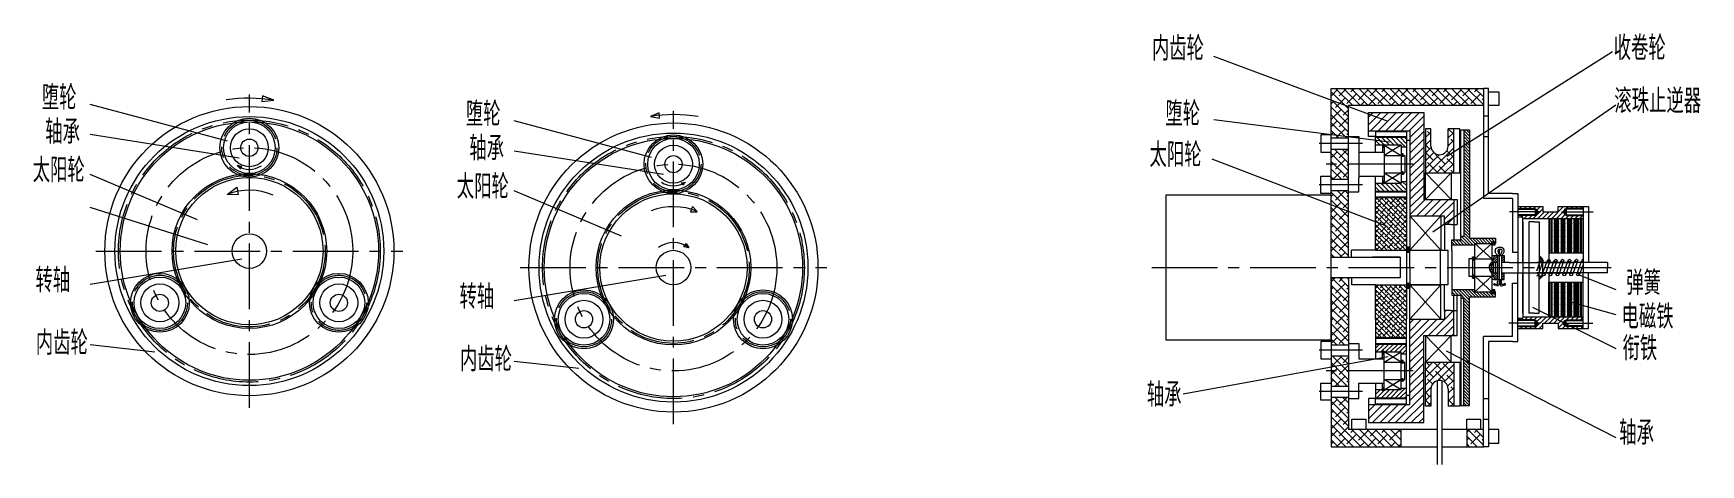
# Model space of a CAD drawing. Header units: millimetres. Extents: x 37646 to 38130, y -14557 to -14431.
import ezdxf

# ---------------------------------------------------------------- set-up
doc = ezdxf.new("R2010")
doc.units = ezdxf.units.MM
doc.linetypes.add('CENTER2', pattern=[28.575, 19.05, -3.175, 3.175, -3.175])
doc.layers.get('0').update_dxf_attribs({"lineweight": 20})
doc.layers.add('中心线短', color=10, linetype='CENTER2', lineweight=13)
doc.layers.add('细实线', color=6, linetype='Continuous', lineweight=13)
doc.styles.get("Standard").update_dxf_attribs({"font": 'txt.shx', "bigfont": 'gbcbig.shx'})
pattern_1 = [(135, (4437.51296, 177.59981), (-0.1122532015, -0.1122532015), []), (225, (4437.51296, 177.59981), (-0.1122532015, -0.33675960454), [0.396875, -0.238125])]
pattern_2 = [(225, (4437.51296, -29176.38051), (-0.1122532015, 0.1122532015), []), (135, (4437.51296, -29176.38051), (-0.1122532015, 0.33675960454), [0.396875, -0.238125])]

msp = doc.modelspace()

# ---------------------------------------------------------------- hatches: boundary and pattern name
h = msp.add_hatch()
h.set_pattern_fill('ANSI38', color=2, scale=0.5, angle=90, style=0)
h.set_pattern_definition([(135, (4437.513, 177.5998), (-1.122532015, -1.122532015), []), (225, (4437.513, 177.5998), (-1.122532015, -3.367596045), [3.96875, -2.38125])])
h.paths.add_polyline_path([(38067.21, -14546.39), (38062.38, -14546.39), (38062.38, -14551.39), (38067.21, -14551.39)])
h.paths.add_polyline_path([(38028.05, -14464.99), (38023.05, -14464.99), (38023.05, -14469.39), (38028.05, -14469.39)])
h.paths.add_polyline_path([(38023.05, -14461.79), (38028.05, -14461.79), (38028.05, -14452.39), (38067.21, -14452.39), (38067.21, -14447.39), (38023.05, -14447.39)])
h.paths.add_polyline_path([(38023.05, -14473.79), (38028.05, -14473.79), (38028.05, -14469.39), (38023.05, -14469.39)])
h.paths.add_polyline_path([(38028.05, -14476.99), (38023.05, -14476.99), (38023.05, -14496.39), (38028.05, -14496.39)])
h.paths.add_polyline_path([(38023.05, -14521.79), (38028.05, -14521.79), (38028.05, -14502.39), (38023.05, -14502.39)])
h.paths.add_polyline_path([(38028.05, -14524.99), (38023.05, -14524.99), (38023.05, -14529.39), (38028.05, -14529.39)])
h.paths.add_polyline_path([(38028.05, -14536.99), (38023.05, -14536.99), (38023.05, -14551.39), (38043.38, -14551.39), (38043.38, -14546.39), (38028.05, -14546.39)])
h.paths.add_polyline_path([(38023.05, -14533.79), (38028.05, -14533.79), (38028.05, -14529.39), (38023.05, -14529.39)])
h = msp.add_hatch()
h.set_pattern_fill('ANSI31', color=1, scale=0.3, angle=90, style=0)
h.set_pattern_definition([(135, (4437.513, 177.5998), (-0.67351921, -0.67351921), [])])
h.paths.add_polyline_path([(38044.88, -14461.59), (38035.88, -14461.59), (38035.88, -14463.89), (38037.88, -14463.89), (38037.88, -14463.64), (38038.38, -14463.64), (38038.38, -14463.89), (38043.38, -14463.89), (38043.38, -14464.39), (38044.88, -14464.39)])
h.paths.add_polyline_path([(38044.88, -14474.39), (38043.38, -14474.39), (38043.38, -14474.89), (38038.38, -14474.89), (38038.38, -14475.14), (38037.88, -14475.14), (38037.88, -14474.89), (38035.88, -14474.89), (38035.88, -14477.19), (38044.88, -14477.19)])
h = msp.add_hatch()
h.set_pattern_fill('ANSI38', color=3, scale=0.5, style=0)
h.paths.add_polyline_path([(38058.6, -14459.15), (38056.99, -14459.15), (38056.99, -14464.15, -1), (38051.99, -14464.15), (38051.99, -14459.15), (38050.38, -14459.15), (38050.38, -14471.95), (38058.6, -14471.95)])
h.paths.add_polyline_path([(38058.6, -14526.83), (38057.83, -14526.83), (38050.38, -14526.83), (38050.38, -14539.63), (38051.99, -14539.63), (38051.99, -14534.63, -1), (38056.99, -14534.63), (38056.99, -14539.63), (38058.6, -14539.63)])
h = msp.add_hatch()
h.set_pattern_fill('ANSI31', color=2, scale=0.2, angle=90, style=0)
h.paths.add_polyline_path([(38063.21, -14459.39), (38061.51, -14459.39), (38061.51, -14490.39), (38060.71, -14490.39), (38060.71, -14491.39), (38058.01, -14491.39), (38058.01, -14492.89), (38062.71, -14492.89), (38064.71, -14492.89), (38064.71, -14492.39), (38069.71, -14492.39), (38069.71, -14491.89), (38070.51, -14491.89), (38070.51, -14492.39), (38070.71, -14492.39), (38070.71, -14490.89), (38063.21, -14490.89)])
h.paths.add_polyline_path([(38063.21, -14507.89), (38070.71, -14507.89), (38070.71, -14506.39), (38070.51, -14506.39), (38070.51, -14506.89), (38069.71, -14506.89), (38069.71, -14506.39), (38064.71, -14506.39), (38064.71, -14505.89), (38062.71, -14505.89), (38058.01, -14505.89), (38058.01, -14507.39), (38060.71, -14507.39), (38060.71, -14508.39), (38061.51, -14508.39), (38061.51, -14539.39), (38063.21, -14539.39)])
h = msp.add_hatch()
h.set_pattern_fill('ANSI38', color=256, scale=0.05, angle=90, style=0)
h.set_pattern_definition(pattern_1)
h.paths.add_polyline_path([(38038.38, -14463.89), (38038.38, -14463.64), (38037.88, -14463.64), (38037.88, -14463.89), (38037.88, -14464.57), (38038.38, -14464.57)])
h.paths.add_polyline_path([(38038.38, -14474.22), (38037.88, -14474.22), (38037.88, -14474.89), (38037.88, -14475.14), (38038.38, -14475.14), (38038.38, -14474.89)])
h = msp.add_hatch()
h.set_pattern_fill('ANSI38', color=256, scale=0.05, angle=90, style=0)
h.set_pattern_definition(pattern_1)
h.paths.add_polyline_path([(38043.88, -14466.39), (38043.38, -14466.39), (38043.38, -14467.14), (38043.88, -14467.14), (38043.88, -14466.89)])
h.paths.add_polyline_path([(38043.88, -14471.89), (38043.88, -14471.64), (38043.38, -14471.64), (38043.38, -14472.39), (38043.88, -14472.39)])
h = msp.add_hatch()
h.set_pattern_fill('ANSI38', color=3, scale=0.3, angle=90, style=0)
h.paths.add_polyline_path([(38044.88, -14484.39), (38035.88, -14484.39), (38035.88, -14494.39), (38044.88, -14494.39)])
h.paths.add_polyline_path([(38044.88, -14504.39), (38035.88, -14504.39), (38035.88, -14514.39), (38044.88, -14514.39)])
h.paths.add_polyline_path([(38044.88, -14479.09), (38035.88, -14479.09), (38035.88, -14484.39), (38044.88, -14484.39)])
h.paths.add_polyline_path([(38044.88, -14514.39), (38035.88, -14514.39), (38035.88, -14519.69), (38044.88, -14519.69)])
h = msp.add_hatch()
h.set_pattern_fill('ANSI31', color=3, scale=0.3, style=0)
h.paths.add_polyline_path([(38090.41, -14483.25), (38090.87, -14482.45), (38091.21, -14482.45), (38091.21, -14482.25), (38096.21, -14482.25), (38096.21, -14481.72), (38088.96, -14481.72), (38088.96, -14483.22), (38084.46, -14483.22), (38084.46, -14481.72), (38077.21, -14481.72), (38077.21, -14482.25), (38082.21, -14482.25), (38082.21, -14482.45), (38082.56, -14482.45), (38083.01, -14483.25), (38082.56, -14484.05), (38082.21, -14484.05), (38082.21, -14484.25), (38077.21, -14484.25), (38077.21, -14484.72), (38078.71, -14484.72), (38078.71, -14485.12), (38096.21, -14485.12), (38096.21, -14484.25), (38091.21, -14484.25), (38091.21, -14484.05), (38090.87, -14484.05)])
h.paths.add_polyline_path([(38096.21, -14513.66), (38078.71, -14513.66), (38078.71, -14514.06), (38077.21, -14514.06), (38077.21, -14514.53), (38082.21, -14514.53), (38082.21, -14514.73), (38082.56, -14514.73), (38083.01, -14515.53), (38082.56, -14516.33), (38082.21, -14516.33), (38082.21, -14516.53), (38077.21, -14516.53), (38077.21, -14517.06), (38084.46, -14517.06), (38084.46, -14515.56), (38088.96, -14515.56), (38088.96, -14517.06), (38096.21, -14517.06), (38096.21, -14516.53), (38091.21, -14516.53), (38091.21, -14516.33), (38090.87, -14516.33), (38090.41, -14515.53), (38090.87, -14514.73), (38091.21, -14514.73), (38091.21, -14514.53), (38096.21, -14514.53)])
h = msp.add_hatch()
h.set_pattern_fill('ACAD_ISO13W100', color=1, scale=0.05, style=0)
h.paths.add_polyline_path([(38096.21, -14485.12), (38086.21, -14485.12), (38086.21, -14495.12), (38096.21, -14495.12)])
h.paths.add_polyline_path([(38096.21, -14503.66), (38086.21, -14503.66), (38086.21, -14513.66), (38096.21, -14513.66)])
h = msp.add_hatch()
h.set_pattern_fill('ANSI38', color=256, scale=0.05, angle=90, style=0)
h.set_pattern_definition(pattern_1)
h.paths.add_polyline_path([(38070.51, -14492.39), (38070.51, -14491.89), (38069.71, -14491.89), (38069.71, -14492.39), (38069.71, -14492.89), (38070.51, -14492.89)])
h.paths.add_polyline_path([(38070.51, -14505.89), (38069.71, -14505.89), (38069.71, -14506.39), (38069.71, -14506.89), (38070.51, -14506.89), (38070.51, -14506.39)])
h = msp.add_hatch()
h.set_pattern_fill('ANSI38', color=256, scale=0.05, angle=90, style=0)
h.set_pattern_definition(pattern_1)
h.paths.add_polyline_path([(38045.88, -14493.39), (38044.88, -14493.39), (38044.88, -14494.89), (38045.88, -14494.89)])
h.paths.add_polyline_path([(38045.88, -14503.89), (38044.88, -14503.89), (38044.88, -14505.39), (38045.88, -14505.39)])
h = msp.add_hatch()
h.set_pattern_fill('ANSI38', color=256, scale=0.05, style=0)
h.set_pattern_definition([(45, (4437.51296, 177.59981), (-0.1122532015, 0.1122532015), []), (135, (4437.51296, 177.59981), (-0.33675960454, 0.1122532015), [0.396875, -0.238125])])
h.paths.add_polyline_path([(38064.71, -14496.29), (38064.01, -14496.29), (38064.01, -14496.89), (38064.01, -14497.29), (38064.71, -14497.29)])
h.paths.add_polyline_path([(38064.71, -14501.49), (38064.01, -14501.49), (38064.01, -14501.89), (38064.01, -14502.49), (38064.71, -14502.49)])
h = msp.add_hatch()
h.set_pattern_fill('ANSI31', color=256, scale=0.15, style=0)
h.set_pattern_definition([(45, (4437.51296, 177.5998), (-0.3367596045, 0.3367596045), [])])
edge = h.paths.add_edge_path()
edge.add_line((38071.31, -14495.89), (38070.54, -14495.89))
edge.add_spline(control_points=[(38070.54, -14495.89), (38070.39, -14496.11), (38070.02, -14496.97), (38070.01, -14497.47), (38069.82, -14497.71), (38069.71, -14497.82)], knot_values=[0.439455, 0.439455, 0.439455, 0.439455, 1.230854, 1.763056, 2.223111, 2.223111, 2.223111, 2.223111], degree=3, periodic=0)
edge.add_line((38069.71, -14497.82), (38069.71, -14498.95))
edge.add_line((38069.71, -14498.95), (38070.19, -14497.89))
edge.add_line((38070.19, -14497.89), (38070.71, -14497.89))
edge.add_line((38070.71, -14497.89), (38071.31, -14497.89))
edge.add_line((38071.31, -14497.89), (38071.31, -14495.89))
h.paths.add_polyline_path([(38073.21, -14495.89), (38072.51, -14495.89), (38072.51, -14497.89), (38073.21, -14497.89)])
edge = h.paths.add_edge_path()
edge.add_spline(control_points=[(38069.71, -14497.82), (38069.52, -14498.04), (38069, -14498.47), (38068.89, -14499.07), (38068.9, -14499.39)], knot_values=[2.223111, 2.223111, 2.223111, 2.223111, 3.093537, 4.002832, 4.002832, 4.002832, 4.002832], degree=3, periodic=0)
edge.add_line((38068.9, -14499.39), (38069.51, -14499.39))
edge.add_line((38069.51, -14499.39), (38069.71, -14498.95))
edge.add_line((38069.71, -14498.95), (38069.71, -14497.82))
edge = h.paths.add_edge_path()
edge.add_line((38069.71, -14499.83), (38069.51, -14499.39))
edge.add_line((38069.51, -14499.39), (38068.9, -14499.39))
edge.add_spline(control_points=[(38068.9, -14499.39), (38068.92, -14499.76), (38069.15, -14500.48), (38069.54, -14501.02), (38069.71, -14501.28)], knot_values=[4.002832, 4.002832, 4.002832, 4.002832, 5.072781, 6.014758, 6.014758, 6.014758, 6.014758], degree=3, periodic=0)
edge.add_line((38069.71, -14501.28), (38069.71, -14499.83))
edge = h.paths.add_edge_path()
edge.add_line((38071.31, -14500.89), (38070.71, -14500.89))
edge.add_line((38070.71, -14500.89), (38070.19, -14500.89))
edge.add_line((38070.19, -14500.89), (38069.71, -14499.83))
edge.add_line((38069.71, -14499.83), (38069.71, -14501.28))
edge.add_spline(control_points=[(38069.71, -14501.28), (38069.77, -14501.37), (38070.11, -14501.88), (38070.36, -14502.46), (38070.63, -14502.89)], knot_values=[6.014758, 6.014758, 6.014758, 6.014758, 6.347642, 7.870887, 7.870887, 7.870887, 7.870887], degree=3, periodic=0)
edge.add_line((38070.63, -14502.89), (38071.31, -14502.89))
edge.add_line((38071.31, -14502.89), (38071.31, -14500.89))
h.paths.add_polyline_path([(38073.21, -14500.89), (38072.51, -14500.89), (38072.51, -14502.89), (38073.21, -14502.89)])
for points in [[(38083.4, -14495.89), (38084.4, -14496.89), (38083.4, -14496.89)], [(38083.4, -14502.89), (38084.4, -14501.89), (38083.4, -14501.89)]]:
    msp.add_hatch(color=256).paths.add_polyline_path(points)
h = msp.add_hatch()
h.set_pattern_fill('ANSI31', color=1, scale=0.3, angle=90, style=0)
h.set_pattern_definition([(225, (4437.513, -29176.3805), (-0.67351921, 0.67351921), [])])
h.paths.add_polyline_path([(38044.88, -14537.19), (38035.88, -14537.19), (38035.88, -14534.89), (38037.88, -14534.89), (38037.88, -14535.14), (38038.38, -14535.14), (38038.38, -14534.89), (38043.38, -14534.89), (38043.38, -14534.39), (38044.88, -14534.39)])
h.paths.add_polyline_path([(38044.88, -14524.39), (38043.38, -14524.39), (38043.38, -14523.89), (38038.38, -14523.89), (38038.38, -14523.64), (38037.88, -14523.64), (38037.88, -14523.89), (38035.88, -14523.89), (38035.88, -14521.59), (38044.88, -14521.59)])
h = msp.add_hatch()
h.set_pattern_fill('ANSI38', color=256, scale=0.05, angle=90, style=0)
h.set_pattern_definition(pattern_2)
h.paths.add_polyline_path([(38038.38, -14534.89), (38038.38, -14535.14), (38037.88, -14535.14), (38037.88, -14534.89), (38037.88, -14534.22), (38038.38, -14534.22)])
h.paths.add_polyline_path([(38038.38, -14524.57), (38037.88, -14524.57), (38037.88, -14523.89), (38037.88, -14523.64), (38038.38, -14523.64), (38038.38, -14523.89)])
h = msp.add_hatch()
h.set_pattern_fill('ANSI38', color=256, scale=0.05, angle=90, style=0)
h.set_pattern_definition(pattern_2)
h.paths.add_polyline_path([(38043.88, -14532.39), (38043.38, -14532.39), (38043.38, -14531.64), (38043.88, -14531.64), (38043.88, -14531.89)])
h.paths.add_polyline_path([(38043.88, -14526.89), (38043.88, -14527.14), (38043.38, -14527.14), (38043.38, -14526.39), (38043.88, -14526.39)])
at = {"layer": '细实线'}
h = msp.add_hatch(dxfattribs=at)
h.set_pattern_fill('ANSI31', color=256, scale=0.5, style=0)
h.paths.add_polyline_path([(38049.88, -14454.39), (38033.88, -14454.39), (38033.88, -14459.69), (38044.88, -14459.69), (38045.88, -14459.69), (38045.88, -14462.39), (38045.88, -14484.39), (38054.88, -14484.39), (38055.88, -14484.39), (38055.88, -14486.89), (38057.74, -14486.89), (38058.6, -14486.89), (38058.6, -14479.66), (38055.88, -14479.66), (38049.88, -14479.66)])
h.paths.add_polyline_path([(38058.6, -14511.89), (38057.74, -14511.89), (38055.88, -14511.89), (38055.88, -14514.39), (38054.88, -14514.39), (38045.88, -14514.39), (38045.88, -14536.39), (38045.88, -14539.09), (38044.88, -14539.09), (38033.88, -14539.09), (38033.88, -14544.39), (38049.88, -14544.39), (38049.88, -14519.12), (38055.88, -14519.12), (38058.6, -14519.12)])

# ---------------------------------------------------------------- linework, layer by layer
for p, q in [((38039.58, -14457.03), (37989, -14438.16)), ((38023.05, -14452.39), (38023.05, -14447.39)), ((38023.05, -14447.39), (38065.71, -14447.39)), ((38065.71, -14447.39), (38067.21, -14447.39)), ((38067.21, -14447.39), (38067.21, -14479.39)), ((38068.71, -14447.39), (38067.21, -14447.39)), ((38068.71, -14477.89), (38068.71, -14447.39)), ((38068.71, -14448.39), (38071.71, -14448.39)), ((38071.71, -14448.39), (38071.71, -14452.39)), ((37702.62, -14462.67), (37662.7, -14452.03)), ((37712.75, -14449.52), (37712.53, -14451.2)), ((37712.53, -14451.2), (37716.1, -14450.83)), ((37716.1, -14450.83), (37712.75, -14449.52)), ((38023.05, -14478.39), (38023.05, -14452.39)), ((38028.05, -14496.39), (38028.05, -14452.39)), ((38067.21, -14452.39), (38028.05, -14452.39)), ((38071.71, -14452.39), (38068.71, -14452.39)), ((37825.74, -14467.44), (37785.82, -14456.8)), ((37827.9, -14454.48), (37825.39, -14455.53)), ((37825.39, -14455.53), (37828.03, -14456.01)), ((37828.03, -14456.01), (37827.9, -14454.48)), ((38039.93, -14463.04), (37988.91, -14456.54)), ((38033.88, -14461.39), (38033.88, -14454.39)), ((38033.88, -14454.39), (38049.88, -14454.39)), ((38049.88, -14454.39), (38049.88, -14479.66)), ((38067.21, -14455.39), (38068.71, -14455.39)), ((37706.04, -14467.64), (37662.7, -14460.82)), ((38023.05, -14460.89), (38020.05, -14460.89)), ((38020.05, -14460.89), (38020.05, -14465.89)), ((38023.05, -14461.79), (38028.05, -14461.79)), ((38028.05, -14461.39), (38031.05, -14461.39)), ((38031.05, -14461.39), (38031.05, -14465.39)), ((38033.88, -14459.69), (38044.88, -14459.69)), ((38035.88, -14461.39), (38033.88, -14461.39)), ((38035.88, -14459.89), (38044.88, -14459.89)), ((38035.88, -14459.89), (38035.88, -14461.39)), ((38035.88, -14465.89), (38035.88, -14461.39)), ((38035.88, -14461.39), (38044.88, -14461.39)), ((38035.88, -14461.39), (38044.88, -14461.39)), ((38035.88, -14461.59), (38044.88, -14461.59)), ((38044.88, -14459.69), (38045.88, -14459.69)), ((38044.88, -14459.89), (38044.88, -14461.59)), ((38044.88, -14461.39), (38044.88, -14477.39)), ((38044.88, -14462.39), (38045.88, -14462.39)), ((38045.88, -14459.69), (38045.88, -14462.39)), ((38045.88, -14462.39), (38045.88, -14493.39)), ((38051.99, -14459.15), (38050.38, -14459.15)), ((38050.38, -14459.15), (38050.38, -14471.95)), ((38051.99, -14464.15), (38051.99, -14459.15)), ((38058.6, -14459.15), (38056.99, -14459.15)), ((38056.99, -14464.15), (38056.99, -14459.15)), ((38060.38, -14459.15), (38058.6, -14459.15)), ((38058.6, -14471.95), (38058.6, -14459.15)), ((38060.38, -14471.95), (38060.38, -14459.15)), ((38067.21, -14461.39), (38068.71, -14461.39)), ((37829.15, -14472.41), (37785.82, -14465.59)), ((38039.41, -14487.48), (37988.51, -14467.9)), ((38032.15, -14463.39), (38019.51, -14463.39)), ((38020.05, -14465.89), (38023.05, -14465.89)), ((38023.05, -14464.99), (38028.05, -14464.99)), ((38031.05, -14465.39), (38031.05, -14473.39)), ((38031.05, -14465.89), (38038.38, -14465.89)), ((38037.88, -14463.89), (38035.88, -14463.89)), ((38038.38, -14463.64), (38037.88, -14463.64)), ((38037.88, -14463.64), (38037.88, -14463.89)), ((38037.88, -14463.89), (38037.88, -14465.89)), ((38037.88, -14464.57), (38038.38, -14464.57)), ((38038.38, -14463.89), (38038.38, -14463.64)), ((38043.38, -14463.89), (38038.38, -14463.89)), ((38038.38, -14463.89), (38038.38, -14474.89)), ((38038.38, -14463.89), (38043.38, -14466.89)), ((38043.38, -14463.89), (38038.38, -14466.89)), ((38038.38, -14466.89), (38043.38, -14466.89)), ((38043.38, -14463.89), (38043.38, -14474.89)), ((38043.38, -14464.39), (38044.88, -14464.39)), ((38043.88, -14466.39), (38043.38, -14466.39)), ((38043.88, -14467.14), (38043.38, -14467.14)), ((38043.88, -14466.89), (38043.88, -14466.39)), ((38043.88, -14466.89), (38044.38, -14466.89)), ((38043.88, -14466.89), (38043.88, -14467.14)), ((38044.38, -14466.89), (38044.38, -14471.89)), ((37693.88, -14485.54), (37662.7, -14472.36)), ((37705.46, -14469.82), (37706.41, -14470.78)), ((37706.73, -14470.1), (37705.46, -14469.82)), ((37706.41, -14470.78), (37706.73, -14470.1)), ((38020.05, -14477.89), (38020.05, -14472.89)), ((38020.05, -14472.89), (38023.05, -14472.89)), ((38031.05, -14472.89), (38038.38, -14472.89)), ((38035.88, -14477.39), (38035.88, -14472.89)), ((38037.88, -14472.89), (38037.88, -14474.89)), ((38038.38, -14471.89), (38043.38, -14471.89)), ((38038.38, -14471.89), (38043.38, -14474.89)), ((38043.38, -14471.89), (38038.38, -14474.89)), ((38043.88, -14471.64), (38043.38, -14471.64)), ((38043.88, -14472.39), (38043.38, -14472.39)), ((38043.88, -14471.89), (38043.88, -14471.64)), ((38043.88, -14471.89), (38044.38, -14471.89)), ((38043.88, -14471.89), (38043.88, -14472.39)), ((38050.38, -14479.66), (38050.38, -14471.95)), ((38050.38, -14471.95), (38057.83, -14471.95)), ((38057.83, -14471.95), (38050.38, -14479.66)), ((38050.38, -14471.95), (38057.83, -14479.66)), ((38050.38, -14471.95), (38060.38, -14471.95)), ((38057.83, -14471.95), (38057.83, -14479.66)), ((37702.53, -14478.16), (37705.29, -14476.03)), ((37705.29, -14476.03), (37705.73, -14478.31)), ((37817, -14490.31), (37785.82, -14477.13)), ((37834.38, -14474.79), (37835.57, -14474.6)), ((37834.79, -14475.51), (37834.38, -14474.79)), ((37835.57, -14474.6), (37834.79, -14475.51)), ((38032.15, -14475.39), (38019.51, -14475.39)), ((38023.05, -14473.79), (38028.05, -14473.79)), ((38023.05, -14476.99), (38028.05, -14476.99)), ((38028.05, -14477.39), (38031.05, -14477.39)), ((38031.05, -14477.39), (38031.05, -14473.39)), ((38035.88, -14474.89), (38037.88, -14474.89)), ((38035.88, -14477.19), (38044.88, -14477.19)), ((38035.88, -14484.39), (38035.88, -14477.39)), ((38035.88, -14477.39), (38044.88, -14477.39)), ((38037.88, -14474.22), (38038.38, -14474.22)), ((38037.88, -14475.14), (38037.88, -14474.89)), ((38038.38, -14475.14), (38037.88, -14475.14)), ((38038.38, -14474.89), (38043.38, -14474.89)), ((38038.38, -14474.89), (38038.38, -14475.14)), ((38043.38, -14474.39), (38044.88, -14474.39)), ((38044.88, -14477.39), (38044.88, -14484.39)), ((37696.85, -14492.82), (37662.7, -14482)), ((37705.73, -14478.31), (37702.53, -14478.16)), ((37837.57, -14481.67), (37836.98, -14483.2)), ((37839, -14483.13), (37837.57, -14481.67)), ((38023.05, -14478.39), (37975.05, -14478.39)), ((37975.05, -14478.39), (37975.05, -14520.39)), ((38023.05, -14477.89), (38020.05, -14477.89)), ((38023.05, -14520.39), (38023.05, -14478.39)), ((38035.88, -14478.89), (38044.88, -14478.89)), ((38035.88, -14479.09), (38044.88, -14479.09)), ((38049.88, -14479.66), (38055.88, -14479.66)), ((38055.88, -14479.66), (38059.6, -14479.66)), ((38058.6, -14479.66), (38058.6, -14486.89)), ((38059.6, -14479.66), (38059.6, -14481.03)), ((38059.6, -14481.03), (38059.6, -14486.89)), ((38075.71, -14479.39), (38067.21, -14479.39)), ((38075.71, -14477.89), (38068.71, -14477.89)), ((38075.71, -14477.89), (38077.21, -14477.89)), ((38075.71, -14479.39), (38075.71, -14494.89)), ((38077.21, -14477.89), (38077.21, -14497.89)), ((38077.21, -14481.72), (38084.46, -14481.72)), ((38077.21, -14482.25), (38082.21, -14482.25)), ((38077.21, -14482.45), (38082.56, -14482.45)), ((38082.21, -14482.25), (38082.21, -14484.25)), ((38082.56, -14482.45), (38082.56, -14484.05)), ((38082.56, -14482.45), (38083.01, -14483.25)), ((38084.46, -14481.72), (38084.46, -14483.22)), ((38088.96, -14481.72), (38096.21, -14481.72)), ((38088.96, -14483.22), (38088.96, -14481.72)), ((38090.87, -14482.45), (38090.41, -14483.25)), ((38096.21, -14482.45), (38090.87, -14482.45)), ((38090.87, -14482.45), (38090.87, -14484.05)), ((38096.21, -14482.25), (38091.21, -14482.25)), ((38091.21, -14482.25), (38091.21, -14484.25)), ((38096.21, -14481.72), (38096.21, -14497.89)), ((38096.21, -14481.72), (38097.71, -14481.72)), ((38097.71, -14481.72), (38097.71, -14497.89)), ((37836.98, -14483.2), (37839, -14483.2)), ((38035.88, -14494.39), (38035.88, -14484.39)), ((38044.88, -14484.39), (38044.88, -14514.39)), ((38045.88, -14484.39), (38054.88, -14484.39)), ((38045.88, -14484.39), (38054.88, -14494.39)), ((38054.88, -14484.39), (38045.88, -14494.39)), ((38054.88, -14484.39), (38054.88, -14494.39)), ((38054.88, -14484.39), (38055.88, -14484.39)), ((38055.88, -14486.89), (38055.88, -14484.39)), ((38057.74, -14486.89), (38055.88, -14486.89)), ((38055.88, -14486.89), (38055.88, -14494.39)), ((38057.74, -14486.89), (38059.6, -14486.89)), ((38058.6, -14486.89), (38058.6, -14491.39)), ((38083.93, -14483.25), (38074.84, -14483.25)), ((38082.56, -14484.05), (38077.21, -14484.05)), ((38082.21, -14484.25), (38077.21, -14484.25)), ((38077.21, -14484.72), (38078.71, -14484.72)), ((38078.71, -14497.89), (38078.71, -14484.72)), ((38078.71, -14485.12), (38096.21, -14485.12)), ((38078.71, -14486.12), (38078.71, -14497.89)), ((38081.9, -14486.12), (38080.4, -14486.12)), ((38080.4, -14486.12), (38080.4, -14512.66)), ((38081.9, -14486.12), (38083.4, -14486.12)), ((38083.01, -14483.25), (38082.56, -14484.05)), ((38083.4, -14486.12), (38083.4, -14497.89)), ((38084.46, -14483.22), (38088.96, -14483.22)), ((38086.21, -14485.12), (38086.21, -14495.12)), ((38089.89, -14483.25), (38099.13, -14483.25)), ((38090.41, -14483.25), (38090.87, -14484.05)), ((38090.87, -14484.05), (38096.21, -14484.05)), ((38091.21, -14484.25), (38096.21, -14484.25)), ((38058.01, -14494.39), (38058.01, -14491.39)), ((38058.01, -14491.39), (38060.71, -14491.39)), ((38061.51, -14490.39), (38060.71, -14490.39)), ((38063.21, -14490.89), (38070.71, -14490.89)), ((38064.71, -14506.39), (38064.71, -14492.39)), ((38064.71, -14492.39), (38069.71, -14492.39)), ((38069.71, -14492.39), (38064.71, -14496.89)), ((38064.71, -14492.39), (38069.71, -14496.89)), ((38069.71, -14492.39), (38069.71, -14491.89)), ((38069.71, -14491.89), (38070.51, -14491.89)), ((38069.71, -14492.39), (38069.71, -14497.82)), ((38070.51, -14491.89), (38070.51, -14492.39)), ((38070.71, -14492.39), (38070.51, -14492.39)), ((38070.51, -14492.39), (38070.51, -14492.89)), ((38070.71, -14490.89), (38070.71, -14492.39)), ((37706.79, -14496.91), (37662.7, -14504.28)), ((37835.08, -14493.4), (37835.79, -14492.42)), ((37836.55, -14493.7), (37835.08, -14493.4)), ((37835.79, -14492.42), (37836.55, -14493.7)), ((38023.05, -14496.39), (38043.05, -14496.39)), ((38028.88, -14496.39), (38028.88, -14494.39)), ((38035.88, -14494.39), (38028.88, -14494.39)), ((38043.05, -14496.39), (38035.05, -14496.39)), ((38035.88, -14494.39), (38044.88, -14494.39)), ((38043.05, -14496.39), (38043.05, -14502.39)), ((38044.88, -14493.39), (38045.88, -14493.39)), ((38044.88, -14494.39), (38044.88, -14494.89)), ((38044.88, -14494.89), (38045.88, -14494.89)), ((38045.88, -14499.39), (38045.88, -14493.39)), ((38045.88, -14494.39), (38054.88, -14494.39)), ((38045.88, -14494.39), (38055.88, -14494.39)), ((38054.71, -14494.39), (38054.71, -14504.39)), ((38055.88, -14494.39), (38056.88, -14494.39)), ((38056.88, -14494.39), (38056.88, -14504.39)), ((38062.71, -14492.89), (38058.01, -14492.89)), ((38058.01, -14494.39), (38058.01, -14504.39)), ((38064.71, -14492.89), (38062.71, -14492.89)), ((38064.01, -14496.89), (38063.01, -14496.89)), ((38063.01, -14496.89), (38063.01, -14501.89)), ((38064.01, -14496.89), (38064.01, -14496.29)), ((38064.01, -14496.29), (38064.71, -14496.29)), ((38064.01, -14496.89), (38064.01, -14501.89)), ((38064.71, -14496.89), (38069.71, -14496.89)), ((38070.51, -14492.89), (38069.71, -14492.89)), ((38069.71, -14495.89), (38070.21, -14495.89)), ((38070.21, -14495.89), (38073.21, -14495.89)), ((38071.31, -14495.89), (38071.31, -14502.89)), ((38071.91, -14504.21), (38071.91, -14494.35)), ((38072.51, -14495.89), (38072.51, -14502.89)), ((38073.21, -14495.89), (38073.21, -14497.89)), ((38075.71, -14494.89), (38077.21, -14494.89)), ((38083.4, -14495.89), (38084.4, -14496.89)), ((38084.4, -14496.89), (38083.4, -14496.89)), ((38084.4, -14497.89), (38084.4, -14496.89)), ((38086.21, -14495.12), (38096.21, -14495.12)), ((38086.21, -14495.12), (38086.21, -14497.89)), ((37829.91, -14501.68), (37785.82, -14509.05)), ((38045.88, -14499.39), (38045.88, -14505.39)), ((38063.01, -14501.89), (38064.01, -14501.89)), ((38064.01, -14497.29), (38064.71, -14497.29)), ((38064.01, -14501.49), (38064.71, -14501.49)), ((38064.01, -14501.89), (38064.01, -14502.49)), ((38064.71, -14501.89), (38069.71, -14501.89)), ((38069.71, -14506.39), (38064.71, -14501.89)), ((38064.71, -14506.39), (38069.71, -14501.89)), ((38070.19, -14497.89), (38069.51, -14499.39)), ((38069.51, -14499.39), (38070.19, -14500.89)), ((38069.71, -14501.28), (38069.71, -14506.39)), ((38070.71, -14497.89), (38070.19, -14497.89)), ((38070.19, -14497.89), (38070.19, -14500.89)), ((38070.19, -14500.89), (38070.71, -14500.89)), ((38071.31, -14497.89), (38070.71, -14497.89)), ((38070.71, -14497.89), (38070.71, -14500.89)), ((38070.71, -14500.89), (38071.31, -14500.89)), ((38074.71, -14497.89), (38072.51, -14497.89)), ((38072.51, -14500.89), (38074.71, -14500.89)), ((38073.21, -14502.89), (38073.21, -14500.89)), ((38074.71, -14497.89), (38093.21, -14497.89)), ((38074.71, -14500.89), (38093.21, -14500.89)), ((38077.21, -14497.89), (38077.21, -14500.89)), ((38077.21, -14520.89), (38077.21, -14500.89)), ((38078.71, -14497.89), (38078.71, -14500.89)), ((38078.71, -14500.89), (38078.71, -14514.06)), ((38078.71, -14512.66), (38078.71, -14500.89)), ((38082.71, -14500.32), (38083.81, -14497.39)), ((38103.21, -14497.89), (38082.71, -14497.89)), ((38103.21, -14500.89), (38082.71, -14500.89)), ((38084.61, -14497.39), (38083.11, -14501.39)), ((38083.4, -14497.89), (38083.4, -14500.89)), ((38083.4, -14512.66), (38083.4, -14500.89)), ((38084.4, -14501.89), (38083.4, -14501.89)), ((38083.4, -14502.89), (38084.4, -14501.89)), ((38084.31, -14501.39), (38085.81, -14497.39)), ((38084.4, -14497.89), (38084.4, -14500.89)), ((38084.4, -14500.89), (38084.4, -14501.89)), ((38086.61, -14497.39), (38085.11, -14501.39)), ((38086.21, -14500.89), (38086.21, -14503.66)), ((38086.31, -14501.39), (38087.81, -14497.39)), ((38088.61, -14497.39), (38087.11, -14501.39)), ((38088.31, -14501.39), (38089.81, -14497.39)), ((38090.61, -14497.39), (38089.11, -14501.39)), ((38090.31, -14501.39), (38091.81, -14497.39)), ((38092.61, -14497.39), (38091.11, -14501.39)), ((38092.31, -14501.39), (38093.81, -14497.39)), ((38094.61, -14497.39), (38093.11, -14501.39)), ((38094.31, -14501.39), (38095.81, -14497.39)), ((38096.21, -14498.46), (38095.11, -14501.39)), ((38096.21, -14497.89), (38096.21, -14500.89)), ((38096.21, -14517.06), (38096.21, -14500.89)), ((38097.71, -14517.06), (38097.71, -14500.89)), ((38103.21, -14497.89), (38103.21, -14499.39)), ((38103.21, -14500.89), (38103.21, -14499.39)), ((38043.05, -14502.39), (38023.05, -14502.39)), ((38023.05, -14502.39), (38023.05, -14551.39)), ((38028.05, -14502.39), (38028.05, -14546.39)), ((38028.88, -14502.39), (38028.88, -14504.39)), ((38035.88, -14504.39), (38028.88, -14504.39)), ((38035.88, -14514.39), (38035.88, -14504.39)), ((38035.88, -14504.39), (38044.88, -14504.39)), ((38044.88, -14503.89), (38045.88, -14503.89)), ((38044.88, -14505.39), (38045.88, -14505.39)), ((38045.88, -14504.39), (38054.88, -14504.39)), ((38045.88, -14514.39), (38054.88, -14504.39)), ((38054.88, -14514.39), (38045.88, -14504.39)), ((38055.88, -14504.39), (38045.88, -14504.39)), ((38045.88, -14536.39), (38045.88, -14505.39)), ((38054.88, -14514.39), (38054.88, -14504.39)), ((38055.88, -14511.89), (38055.88, -14504.39)), ((38056.88, -14504.39), (38055.88, -14504.39)), ((38058.01, -14504.39), (38058.01, -14507.39)), ((38062.71, -14505.89), (38058.01, -14505.89)), ((38064.71, -14505.89), (38062.71, -14505.89)), ((38064.01, -14502.49), (38064.71, -14502.49)), ((38064.71, -14506.39), (38069.71, -14506.39)), ((38070.21, -14502.89), (38069.71, -14502.89)), ((38070.51, -14505.89), (38069.71, -14505.89)), ((38069.71, -14506.89), (38069.71, -14506.39)), ((38069.71, -14506.89), (38070.51, -14506.89)), ((38070.21, -14502.89), (38073.21, -14502.89)), ((38070.51, -14506.39), (38070.51, -14505.89)), ((38070.71, -14506.39), (38070.51, -14506.39)), ((38070.51, -14506.89), (38070.51, -14506.39)), ((38070.71, -14507.89), (38070.71, -14506.39)), ((38075.71, -14519.39), (38075.71, -14503.89)), ((38075.71, -14503.89), (38077.21, -14503.89)), ((38086.21, -14513.66), (38086.21, -14503.66)), ((38086.21, -14503.66), (38096.21, -14503.66)), ((38058.01, -14507.39), (38060.71, -14507.39)), ((38058.6, -14511.89), (38058.6, -14507.39)), ((38059.6, -14511.89), (38059.6, -14507.39)), ((38060.71, -14507.39), (38060.71, -14539.39)), ((38061.51, -14508.39), (38060.71, -14508.39)), ((38061.51, -14539.39), (38061.51, -14508.39)), ((38063.21, -14539.39), (38063.21, -14507.89)), ((38063.21, -14507.89), (38070.71, -14507.89)), ((38035.88, -14514.39), (38035.88, -14521.39)), ((38044.88, -14521.39), (38044.88, -14514.39)), ((38045.88, -14514.39), (38054.88, -14514.39)), ((38054.88, -14514.39), (38055.88, -14514.39)), ((38055.88, -14511.89), (38055.88, -14514.39)), ((38057.74, -14511.89), (38055.88, -14511.89)), ((38057.74, -14511.89), (38059.6, -14511.89)), ((38057.74, -14511.89), (38059.6, -14511.89)), ((38057.74, -14511.89), (38059.6, -14511.89)), ((38058.6, -14519.12), (38058.6, -14511.89)), ((38059.6, -14517.75), (38059.6, -14511.89)), ((38083.93, -14515.53), (38074.62, -14515.53)), ((38077.21, -14514.06), (38078.71, -14514.06)), ((38082.21, -14514.53), (38077.21, -14514.53)), ((38082.56, -14514.73), (38077.21, -14514.73)), ((38077.21, -14516.33), (38082.56, -14516.33)), ((38077.21, -14516.53), (38082.21, -14516.53)), ((38078.71, -14513.66), (38096.21, -14513.66)), ((38081.9, -14512.66), (38080.4, -14512.66)), ((38081.9, -14512.66), (38083.4, -14512.66)), ((38082.21, -14516.53), (38082.21, -14514.53)), ((38082.56, -14516.33), (38082.56, -14514.73)), ((38083.01, -14515.53), (38082.56, -14514.73)), ((38082.56, -14516.33), (38083.01, -14515.53)), ((38084.46, -14517.06), (38084.46, -14515.56)), ((38084.46, -14515.56), (38088.96, -14515.56)), ((38088.96, -14515.56), (38088.96, -14517.06)), ((38090.41, -14515.53), (38090.87, -14514.73)), ((38090.87, -14516.33), (38090.41, -14515.53)), ((38090.87, -14516.33), (38090.87, -14514.73)), ((38090.87, -14514.73), (38096.21, -14514.73)), ((38096.21, -14516.33), (38090.87, -14516.33)), ((38091, -14515.53), (38098.97, -14515.53)), ((38091.21, -14516.53), (38091.21, -14514.53)), ((38091.21, -14514.53), (38096.21, -14514.53)), ((38096.21, -14516.53), (38091.21, -14516.53)), ((37975.05, -14520.39), (38023.05, -14520.39)), ((38023.05, -14520.89), (38020.05, -14520.89)), ((38020.05, -14520.89), (38020.05, -14525.89)), ((38028.05, -14521.39), (38031.05, -14521.39)), ((38031.05, -14521.39), (38031.05, -14525.89)), ((38035.88, -14519.69), (38044.88, -14519.69)), ((38035.88, -14519.89), (38044.88, -14519.89)), ((38035.88, -14521.39), (38044.88, -14521.39)), ((38035.88, -14521.39), (38044.88, -14521.39)), ((38035.88, -14521.39), (38044.88, -14521.39)), ((38035.88, -14521.39), (38035.88, -14525.89)), ((38044.88, -14537.39), (38044.88, -14521.39)), ((38049.88, -14544.39), (38049.88, -14519.12)), ((38049.88, -14519.12), (38055.88, -14519.12)), ((38050.38, -14519.12), (38050.38, -14526.83)), ((38057.83, -14526.83), (38050.38, -14519.12)), ((38050.38, -14526.83), (38057.83, -14519.12)), ((38055.88, -14519.12), (38059.6, -14519.12)), ((38057.83, -14526.83), (38057.83, -14519.12)), ((38059.6, -14519.12), (38059.6, -14517.75)), ((38067.21, -14551.39), (38067.21, -14519.39)), ((38075.71, -14519.39), (38067.21, -14519.39)), ((38075.71, -14520.89), (38068.71, -14520.89)), ((38068.71, -14520.89), (38068.71, -14551.39)), ((38075.71, -14520.89), (38077.21, -14520.89)), ((38077.21, -14517.06), (38084.46, -14517.06)), ((38088.96, -14517.06), (38096.21, -14517.06)), ((38096.21, -14517.06), (38097.71, -14517.06)), ((37681.51, -14523.9), (37662.7, -14521.84)), ((38032.15, -14523.39), (38019.51, -14523.39)), ((38020.05, -14525.89), (38023.05, -14525.89)), ((38023.05, -14521.79), (38028.05, -14521.79)), ((38023.05, -14524.99), (38028.05, -14524.99)), ((38031.05, -14525.89), (38038.38, -14525.89)), ((38035.88, -14521.59), (38044.88, -14521.59)), ((38035.88, -14523.89), (38037.88, -14523.89)), ((38038.38, -14523.64), (38037.88, -14523.64)), ((38037.88, -14523.64), (38037.88, -14523.89)), ((38037.88, -14525.89), (38037.88, -14523.89)), ((38037.88, -14524.57), (38038.38, -14524.57)), ((38038.38, -14523.89), (38038.38, -14523.64)), ((38038.38, -14534.89), (38038.38, -14523.89)), ((38038.38, -14523.89), (38043.38, -14523.89)), ((38038.38, -14526.89), (38043.38, -14523.89)), ((38043.38, -14526.89), (38038.38, -14523.89)), ((38043.38, -14534.89), (38043.38, -14523.89)), ((38043.38, -14524.39), (38044.88, -14524.39)), ((37804.62, -14528.67), (37785.82, -14526.61)), ((38038.38, -14526.89), (38043.38, -14526.89)), ((38043.88, -14526.39), (38043.38, -14526.39)), ((38043.88, -14527.14), (38043.38, -14527.14)), ((38043.88, -14527.14), (38043.38, -14527.14)), ((38043.88, -14526.89), (38043.88, -14526.39)), ((38043.88, -14526.89), (38044.38, -14526.89)), ((38043.88, -14526.89), (38043.88, -14527.14)), ((38043.88, -14526.89), (38043.88, -14527.14)), ((38044.38, -14531.89), (38044.38, -14526.89)), ((38050.38, -14526.83), (38057.83, -14526.83)), ((38050.38, -14539.63), (38050.38, -14526.83)), ((38057.83, -14526.83), (38060.38, -14526.83)), ((38058.6, -14526.83), (38058.6, -14539.63)), ((38060.38, -14526.83), (38060.38, -14539.63)), ((38032.15, -14535.39), (38019.51, -14535.39)), ((38020.05, -14537.89), (38020.05, -14532.89)), ((38020.05, -14532.89), (38023.05, -14532.89)), ((38023.05, -14533.79), (38028.05, -14533.79)), ((38031.05, -14537.39), (38031.05, -14532.89)), ((38031.05, -14532.89), (38038.38, -14532.89)), ((38035.88, -14532.89), (38035.88, -14537.39)), ((38037.88, -14534.89), (38035.88, -14534.89)), ((38037.88, -14534.89), (38037.88, -14532.89)), ((38037.88, -14534.22), (38038.38, -14534.22)), ((38037.88, -14535.14), (38037.88, -14534.89)), ((38038.38, -14535.14), (38037.88, -14535.14)), ((38038.38, -14531.89), (38043.38, -14531.89)), ((38038.38, -14534.89), (38043.38, -14531.89)), ((38043.38, -14534.89), (38038.38, -14531.89)), ((38043.38, -14534.89), (38038.38, -14534.89)), ((38038.38, -14534.89), (38038.38, -14535.14)), ((38043.88, -14531.64), (38043.38, -14531.64)), ((38043.88, -14532.39), (38043.38, -14532.39)), ((38043.38, -14534.39), (38044.88, -14534.39)), ((38043.88, -14531.89), (38043.88, -14531.64)), ((38043.88, -14531.89), (38044.38, -14531.89)), ((38043.88, -14531.89), (38043.88, -14532.39)), ((38051.99, -14534.63), (38051.99, -14539.63)), ((38053.79, -14532.23), (38053.79, -14556.57)), ((38055.19, -14532.23), (38055.19, -14556.57)), ((38056.99, -14534.63), (38056.99, -14539.63)), ((38023.05, -14537.89), (38020.05, -14537.89)), ((38023.05, -14536.99), (38028.05, -14536.99)), ((38028.05, -14537.39), (38031.05, -14537.39)), ((38035.88, -14537.39), (38033.88, -14537.39)), ((38033.88, -14537.39), (38033.88, -14544.39)), ((38035.88, -14537.39), (38033.88, -14537.39)), ((38035.88, -14537.39), (38033.88, -14537.39)), ((38033.88, -14539.09), (38044.88, -14539.09)), ((38035.88, -14537.19), (38044.88, -14537.19)), ((38035.88, -14537.39), (38044.88, -14537.39)), ((38035.88, -14537.39), (38044.88, -14537.39)), ((38035.88, -14537.39), (38044.88, -14537.39)), ((38035.88, -14538.89), (38035.88, -14537.39)), ((38035.88, -14538.89), (38044.88, -14538.89)), ((38044.88, -14536.39), (38045.88, -14536.39)), ((38044.88, -14536.39), (38045.88, -14536.39)), ((38044.88, -14536.39), (38045.88, -14536.39)), ((38044.88, -14538.89), (38044.88, -14537.19)), ((38044.88, -14539.09), (38045.88, -14539.09)), ((38045.88, -14539.09), (38045.88, -14536.39)), ((38051.99, -14539.63), (38050.38, -14539.63)), ((38058.6, -14539.63), (38056.99, -14539.63)), ((38060.38, -14539.63), (38058.6, -14539.63)), ((38060.71, -14539.39), (38063.21, -14539.39)), ((38067.21, -14537.39), (38068.71, -14537.39)), ((38029.05, -14546.39), (38029.05, -14543.39)), ((38029.05, -14543.39), (38033.05, -14543.39)), ((38033.05, -14543.39), (38033.05, -14546.39)), ((38033.88, -14544.39), (38049.88, -14544.39)), ((38062.38, -14546.39), (38062.38, -14543.39)), ((38062.38, -14543.39), (38066.38, -14543.39)), ((38066.38, -14543.39), (38066.38, -14546.39)), ((38067.21, -14543.39), (38068.71, -14543.39)), ((38053.79, -14546.39), (38028.05, -14546.39)), ((38043.38, -14551.39), (38043.38, -14546.39)), ((38067.21, -14546.39), (38055.19, -14546.39)), ((38062.38, -14546.39), (38062.38, -14551.39)), ((38071.71, -14546.39), (38068.71, -14546.39)), ((38068.71, -14550.39), (38071.71, -14550.39)), ((38071.71, -14550.39), (38071.71, -14546.39)), ((38023.05, -14551.39), (38053.79, -14551.39)), ((38055.19, -14551.39), (38067.21, -14551.39)), ((38068.71, -14551.39), (38067.21, -14551.39))]:
    msp.add_line(p, q)
at = {"color": 3}
for p, q in [((38056.58, -14467.1), (38104.65, -14436.67)), ((38052.55, -14489.01), (38105.67, -14452.19)), ((38094.71, -14501.39), (38105.67, -14505.78)), ((38081.43, -14510.84), (38105.67, -14522.92)), ((38091.71, -14509.14), (38105.67, -14513.03)), ((38039.55, -14525.28), (37980.09, -14536.14)), ((38056.39, -14523.52), (38105.67, -14548.69))]:
    msp.add_line(p, q, dxfattribs=at)
at = {"color": 0}
for p, q in [((38060.71, -14491.39), (38060.71, -14459.39)), ((38060.71, -14459.39), (38063.21, -14459.39)), ((38061.51, -14459.39), (38061.51, -14490.39)), ((38063.21, -14459.39), (38063.21, -14490.89))]:
    msp.add_line(p, q, dxfattribs=at)
for centre, radius in [((37708.96, -14494.62), 41.96), ((37708.96, -14494.62), 39.03), ((37708.96, -14494.62), 37.49), ((37708.96, -14464.62), 8.54), ((37708.96, -14464.62), 7.49), ((37832.08, -14499.39), 41.96), ((37708.96, -14464.62), 5.5), ((37708.96, -14464.62), 2.5), ((37832.08, -14499.39), 39.03), ((37832.08, -14499.39), 37.49), ((37832.08, -14469.39), 8.54), ((37832.08, -14469.39), 7.49), ((37832.08, -14469.39), 5.5), ((37832.08, -14469.39), 2.5), ((37708.96, -14494.62), 22.45), ((37708.96, -14494.62), 21.38), ((37832.08, -14499.39), 22.45), ((37832.08, -14499.39), 21.38), ((37708.96, -14494.62), 5), ((37832.08, -14499.39), 5), ((38084.21, -14497.39), 0.4), ((38086.21, -14497.39), 0.4), ((38088.21, -14497.39), 0.4), ((38090.21, -14497.39), 0.4), ((38092.21, -14497.39), 0.4), ((38094.21, -14497.39), 0.4), ((38094.21, -14497.39), 0.4), ((37682.98, -14509.62), 8.54), ((37734.94, -14509.62), 8.54), ((38084.71, -14501.39), 0.4), ((38086.71, -14501.39), 0.4), ((38088.71, -14501.39), 0.4), ((38090.71, -14501.39), 0.4), ((38092.71, -14501.39), 0.4), ((38092.71, -14501.39), 0.4), ((38094.71, -14501.39), 0.4), ((38094.71, -14501.39), 0.4), ((37682.98, -14509.62), 7.49), ((37682.98, -14509.62), 5.5), ((37734.94, -14509.62), 7.49), ((37734.94, -14509.62), 5.5), ((37806.1, -14514.39), 8.54), ((37806.1, -14514.39), 7.49), ((37858.06, -14514.39), 8.54), ((37858.06, -14514.39), 7.49), ((37682.98, -14509.62), 2.5), ((37734.94, -14509.62), 2.5), ((37806.1, -14514.39), 5.5), ((37858.06, -14514.39), 5.5), ((37806.1, -14514.39), 2.5), ((37858.06, -14514.39), 2.5)]:
    msp.add_circle(centre, radius)
for centre, radius, start, end in [((37708.96, -14494.62), 44.37, 80.7445, 98.6776), ((37832.08, -14499.39), 44.37, 80.7445, 98.6776), ((38054.49, -14464.15), 2.5, 180, 0), ((37708.96, -14464.62), 6.27, 236.0064, 303.8446), ((37708.96, -14494.62), 17.67, 66.9455, 111.3578), ((37832.08, -14469.39), 6.27, 236.0064, 303.8446), ((37832.08, -14499.39), 17.67, 66.9455, 111.3578), ((37832.08, -14499.39), 7.24, 51.8289, 126.9962), ((38096.21, -14497.39), 0.4, 90, 270), ((38082.71, -14501.39), 0.4, 270, 90), ((38054.49, -14534.63), 2.5, 0, 180)]:
    msp.add_arc(centre, radius, start, end)
msp.add_open_spline([(38070.54, -14495.89), (38070.39, -14496.11), (38070.02, -14496.97), (38070, -14497.71), (38068.65, -14498.55), (38069, -14500.37), (38069.99, -14501.58), (38070.36, -14502.46), (38070.63, -14502.89)], degree=3, knots=[0.439455, 0.439455, 0.439455, 0.439455, 1.230854, 1.763056, 3.093537, 5.072781, 6.347642, 7.870887, 7.870887, 7.870887, 7.870887])
for points, start_tangent, end_tangent in [([(38071.31, -14495.89), (38070.86, -14495.26), (38070.68, -14494.75), (38070.72, -14494.38), (38070.88, -14493.87), (38071.18, -14493.63), (38071.69, -14493.51), (38072.46, -14493.52), (38072.91, -14493.73), (38073.09, -14494.1), (38073.18, -14494.57), (38073.15, -14494.97), (38073, -14495.34), (38072.8, -14495.56), (38072.51, -14495.87)], (-0.553521, 0.832835), (-0.696781, -0.717284)), ([(38071.91, -14495.89), (38071.61, -14495.33), (38071.49, -14494.98), (38071.44, -14494.66), (38071.44, -14494.45), (38071.57, -14494.21), (38071.68, -14494.13), (38072.05, -14494.12), (38072.34, -14494.16), (38072.51, -14494.21), (38072.59, -14494.29), (38072.63, -14494.51), (38072.61, -14494.78), (38072.53, -14495.02), (38072.45, -14495.16), (38072.34, -14495.34), (38072.21, -14495.58), (38072.09, -14495.72), (38071.91, -14495.89)], (-0.474803, 0.880092), (-0.419881, -0.907579)), ([(38071.91, -14502.89), (38071.77, -14503.82), (38071.52, -14504.69), (38070.96, -14504.62), (38070.45, -14504.46), (38070.23, -14504.38), (38070.34, -14504), (38070.65, -14504.17), (38071.23, -14504.29), (38071.31, -14504.1), (38071.31, -14503.76), (38071.38, -14503.25), (38071.31, -14502.89)], (0, 1), (-0.232509, 0.972594)), ([(38071.91, -14502.89), (38072.06, -14503.82), (38072.31, -14504.69), (38072.86, -14504.62), (38073.38, -14504.46), (38073.59, -14504.38), (38073.48, -14504), (38073.18, -14504.17), (38072.6, -14504.29), (38072.52, -14504.1), (38072.51, -14503.76), (38072.45, -14503.25), (38072.51, -14502.89)], (0, 1), (0.232509, 0.972594))]:
    msp.add_spline(points, degree=3, dxfattribs=dict(start_tangent=start_tangent, end_tangent=end_tangent))
at = {"layer": '中心线短', "color": 0}
for p, q in [((37708.96, -14540.08), (37708.96, -14449.16)), ((37832.08, -14544.85), (37832.08, -14453.93)), ((38046.83, -14469.39), (38021.61, -14469.39)), ((37664.43, -14494.62), (37753.5, -14494.62)), ((37787.55, -14499.39), (37876.61, -14499.39)), ((38046.83, -14529.39), (38021.61, -14529.39))]:
    msp.add_line(p, q, dxfattribs=at)
at = {"layer": '中心线短', "color": 1}
msp.add_line((37970.94, -14499.39), (38105.67, -14499.39), dxfattribs=at)
at = {"layer": '中心线短', "color": 0}
for centre, radius in [((37708.96, -14494.62), 38), ((37708.96, -14464.62), 8), ((37832.08, -14499.39), 38), ((37832.08, -14469.39), 8), ((37708.96, -14494.62), 30), ((37708.96, -14494.62), 22), ((37832.08, -14499.39), 30), ((37832.08, -14499.39), 22), ((37682.98, -14509.62), 8), ((37734.94, -14509.62), 8), ((37806.1, -14514.39), 8), ((37858.06, -14514.39), 8)]:
    msp.add_circle(centre, radius, dxfattribs=at)

# ---------------------------------------------------------------- texts
at = {"char_height": 7, "attachment_point": 1}
for s, insert, width in [('内齿轮', (37970.96, -14432.33), 24.5888), ('收卷轮', (38105.04, -14432.19), 31.8563), ('堕轮', (37648.7, -14446.57), 24.5888), ('滚珠止逆器', (38105.23, -14447.58), 31.8563), ('堕轮', (37771.81, -14451.34), 24.5888), ('堕轮', (37974.88, -14451.27), 24.5888), ('轴承', (37649.7, -14456.52), 17.0146), ('轴承', (37772.82, -14461.29), 17.0146), ('太阳轮', (37970.27, -14463.19), 24.5888), ('太阳轮', (37646.05, -14467.63), 24.5888), ('太阳轮', (37769.17, -14472.4), 24.5888), ('转轴', (37646.85, -14499.58), 15.5904), ('弹簧', (38108.69, -14500.34), 14.6124), ('转轴', (37769.96, -14504.35), 15.5904), ('电磁铁', (38107.3, -14510.16), 21.418), ('内齿轮', (37646.96, -14517.73), 24.5888), ('衔铁', (38107.59, -14519.36), 29.2245), ('内齿轮', (37770.08, -14522.5), 24.5888), ('轴承', (37969.5, -14532.8), 17.0146), ('轴承', (38106.66, -14543.86), 52.022)]:
    msp.add_mtext(s, dxfattribs=dict(at, insert=insert, width=width))

doc.saveas('drawing.dxf')
